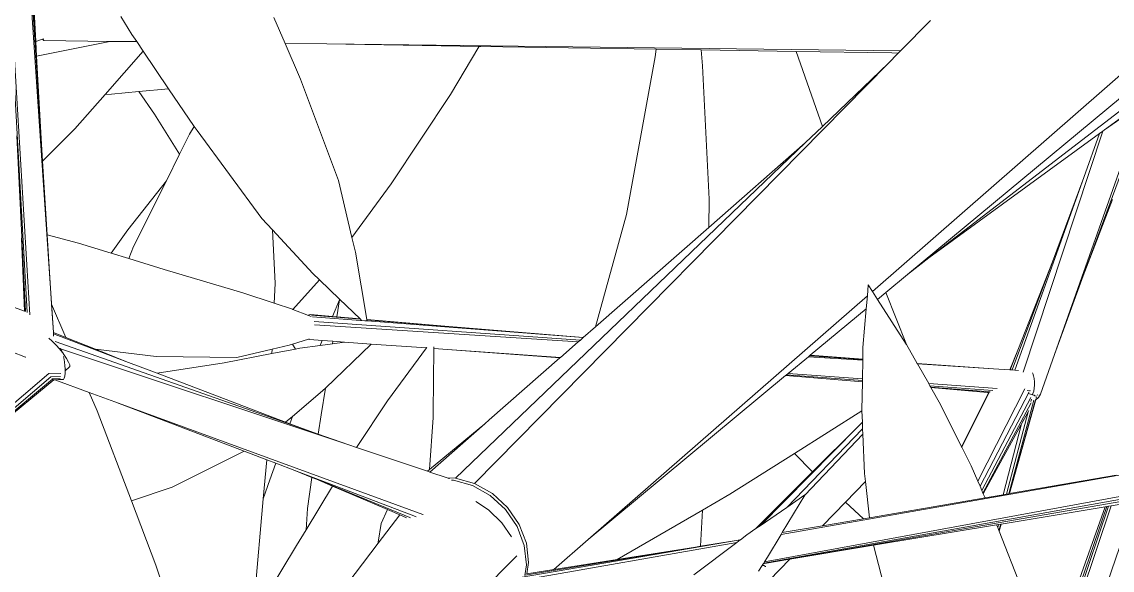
# Model space of a CAD drawing. Header units: millimetres. Extents: x 18 to 174501, y 22 to 24571.
# Drawn here: x 22209.1 to 22337.2, y 18612.9 to 18677.3 of the extents above; entities that cross this region are included whole.
import ezdxf

# ---------------------------------------------------------------- set-up
doc = ezdxf.new("R2010")
doc.units = ezdxf.units.MM
doc.header["$MEASUREMENT"] = 0
doc.layers.add('Edges', color=7, linetype='Continuous', lineweight=18)

# ---------------------------------------------------------------- blocks, each defined once
blk = doc.blocks.new('BAMBOOPLAN')
at = {"layer": 'Edges'}
for p, q in [((3.594, 3.5374), (3.5011, 4.9195)), ((3.5735, 3.8633), (3.5069, 4.9199)), ((3.5678, 3.9614), (3.5121, 4.9207)), ((3.4928, 4.5979), (3.5545, 3.5672)), ((4.9687, 3.6065), (5.7103, 4.254)), ((5.0274, 3.6346), (5.7136, 4.2039)), ((5.704, 4.1561), (5.0636, 3.6625)), ((5.6819, 4.1139), (5.3582, 3.8775)), ((3.5619, 4.0771), (3.5635, 4.0463)), ((3.707, 4.0676), (3.7258, 4.0375)), ((3.9641, 4.0663), (3.983, 4.0226)), ((3.5635, 4.0463), (3.5645, 4.0259)), ((5.066, 4.061), (5.016, 4.0103)), ((3.5645, 4.0259), (3.5759, 4.0295)), ((3.5759, 4.0295), (3.5779, 4.0302)), ((3.5779, 4.0275), (3.5759, 4.0295)), ((3.5779, 4.0275), (3.6889, 4.0261)), ((3.7258, 4.0375), (3.7339, 4.0256)), ((3.5645, 4.0259), (3.5658, 4.0013)), ((3.5658, 4.0013), (3.6889, 4.0261)), ((3.6808, 3.9369), (3.7448, 4.0094)), ((3.6889, 4.0261), (3.7339, 4.0256)), ((3.7339, 4.0256), (3.7448, 4.0094)), ((3.7448, 4.0094), (3.7875, 3.9464)), ((3.983, 4.0226), (4.053, 4.0218)), ((3.983, 4.0226), (4.0089, 3.9628)), ((4.053, 4.0218), (5.016, 4.0103)), ((4.053, 4.0218), (4.3084, 4.0177)), ((4.2604, 3.937), (4.308, 4.017)), ((4.308, 4.017), (4.3084, 4.0177)), ((4.3117, 4.0176), (4.308, 4.017)), ((4.3084, 4.0177), (4.3117, 4.0176)), ((4.3117, 4.0176), (4.6056, 4.0129)), ((4.6039, 4.0001), (4.6056, 4.0129)), ((4.6056, 4.0129), (4.6813, 4.0117)), ((4.6813, 4.0117), (4.6837, 3.9849)), ((4.6813, 4.0117), (4.8408, 4.0091)), ((4.8408, 4.0091), (4.8847, 3.8833)), ((4.8408, 4.0091), (5.0012, 4.0066)), ((5.016, 4.0103), (5.0122, 4.0064)), ((2.2527, 3.9919), (3.5474, 3.496)), ((3.5658, 4.0013), (3.5678, 3.9614)), ((4.5558, 3.7354), (4.6039, 4.0001)), ((5.0121, 4.0063), (4.995, 3.9889)), ((5.0121, 4.0063), (5.0012, 4.0066)), ((5.0012, 4.0066), (5.0122, 4.0064)), ((5.0122, 4.0064), (5.0121, 4.0063)), ((4.995, 3.9889), (4.3011, 3.2841)), ((4.6837, 3.9849), (4.6945, 3.7613)), ((4.995, 3.9889), (4.8847, 3.8833)), ((3.5284, 3.9601), (3.5501, 3.5715)), ((3.5735, 3.8633), (3.5678, 3.9614)), ((4.0089, 3.9628), (4.0726, 3.7928)), ((3.6299, 3.8793), (3.6808, 3.9369)), ((3.6916, 3.9374), (3.6808, 3.9369)), ((3.7377, 3.9418), (3.6916, 3.9374)), ((3.7875, 3.9464), (3.7377, 3.9418)), ((3.7377, 3.9418), (3.7637, 3.904)), ((3.7875, 3.9464), (3.8302, 3.8834)), ((4.1611, 3.7869), (4.2604, 3.937)), ((5.2742, 3.5005), (5.4235, 3.9231)), ((5.3227, 3.6325), (5.4317, 3.9288)), ((5.4235, 3.9231), (5.3582, 3.8775)), ((3.7637, 3.904), (3.8058, 3.8365)), ((3.8226, 3.8702), (3.8302, 3.8834)), ((3.8302, 3.8834), (3.8351, 3.8762)), ((4.8847, 3.8833), (4.8561, 3.8559)), ((3.5472, 3.5725), (3.5329, 3.8673)), ((3.5759, 3.8252), (3.5735, 3.8633)), ((3.5759, 3.8252), (3.6299, 3.8793)), ((3.8058, 3.8365), (3.8226, 3.8702)), ((3.8351, 3.8762), (3.9441, 3.7287)), ((5.35, 3.8716), (5.0636, 3.6625)), ((5.3554, 3.8755), (5.2215, 3.4708)), ((5.3236, 3.7978), (5.35, 3.8716)), ((5.3554, 3.8755), (5.35, 3.8716)), ((5.3582, 3.8775), (5.3554, 3.8755)), ((4.8561, 3.8559), (4.2689, 3.2932)), ((4.6942, 3.7139), (4.8561, 3.8559)), ((3.5837, 3.7012), (3.5759, 3.8252)), ((3.7836, 3.792), (3.8058, 3.8365)), ((3.7187, 3.71), (3.7836, 3.792)), ((3.7285, 3.6818), (3.7836, 3.792)), ((4.0726, 3.7928), (4.0951, 3.6969)), ((5.2079, 3.4743), (5.3236, 3.7978)), ((5.2707, 3.6561), (5.3236, 3.7978)), ((4.0951, 3.6969), (4.1611, 3.7869)), ((4.6945, 3.7613), (4.6942, 3.7139)), ((5.3227, 3.6325), (5.3719, 3.7609)), ((4.5041, 3.5472), (4.5558, 3.7354)), ((3.9441, 3.7287), (3.9615, 3.7098)), ((3.5837, 3.7012), (3.6364, 3.6871)), ((3.591, 3.5852), (3.5837, 3.7012)), ((3.6908, 3.6705), (3.7187, 3.71)), ((3.9662, 3.6195), (3.9615, 3.7098)), ((3.9615, 3.7098), (4.0293, 3.6366)), ((4.5041, 3.5472), (4.6942, 3.7139)), ((3.5457, 3.5732), (3.5404, 3.6959)), ((3.6364, 3.6871), (3.6908, 3.6705)), ((3.7208, 3.6614), (3.7285, 3.6818)), ((4.0951, 3.6969), (4.1009, 3.6723)), ((3.6908, 3.6705), (3.7208, 3.6614)), ((3.7208, 3.6614), (3.7802, 3.6433)), ((4.1009, 3.6723), (4.1201, 3.5594)), ((5.0636, 3.6625), (5.0274, 3.6346)), ((3.5457, 3.5732), (3.3217, 3.6561)), ((3.7802, 3.6433), (3.9122, 3.6038)), ((5.203, 3.4746), (5.2707, 3.6561)), ((5.2141, 3.5107), (5.2707, 3.6561)), ((3.9961, 3.5762), (4.0405, 3.6258)), ((4.0293, 3.6366), (4.0405, 3.6258)), ((4.0405, 3.6258), (4.0742, 3.5935)), ((4.991, 3.6043), (5.0274, 3.6346)), ((5.2742, 3.5005), (5.3227, 3.6325)), ((3.9647, 3.5866), (3.9662, 3.6195)), ((4.9618, 3.6173), (4.9603, 3.5992)), ((4.9618, 3.6173), (4.9687, 3.6065)), ((4.9687, 3.6065), (4.9773, 3.593)), ((3.9122, 3.6038), (3.9647, 3.5866)), ((4.0623, 3.5643), (4.074, 3.5922)), ((4.0695, 3.5637), (4.074, 3.5922)), ((4.074, 3.5922), (4.0742, 3.5935)), ((4.0742, 3.5935), (4.1087, 3.5603)), ((4.4918, 3.1901), (4.9603, 3.5992)), ((4.9603, 3.5992), (4.9584, 3.5773)), ((4.9773, 3.593), (4.991, 3.6043)), ((4.9773, 3.593), (5.0255, 3.5179)), ((4.991, 3.6043), (5.0259, 3.5172)), ((3.546, 3.5731), (3.5457, 3.5732)), ((3.5501, 3.5715), (3.5501, 3.5712)), ((3.5501, 3.5712), (3.5501, 3.571)), ((3.615, 3.5289), (3.591, 3.5852)), ((3.594, 3.5374), (3.591, 3.5852)), ((3.9647, 3.5866), (3.9954, 3.5765)), ((3.9954, 3.5765), (3.9961, 3.5762)), ((3.9961, 3.5762), (4.0221, 3.5659)), ((4.8643, 3.4992), (4.9584, 3.5773)), ((4.9584, 3.5773), (4.9529, 3.5125)), ((3.5545, 3.5672), (3.5545, 3.5671)), ((4.0235, 3.5672), (4.0221, 3.5659)), ((4.0221, 3.5659), (4.0268, 3.5641)), ((4.0254, 3.5675), (4.0235, 3.5672)), ((4.0254, 3.5675), (4.0623, 3.5643)), ((4.0273, 3.5664), (4.1094, 3.5597)), ((4.029, 3.5639), (4.1167, 3.5572)), ((4.4785, 3.5247), (4.0315, 3.5557)), ((4.0623, 3.5643), (4.0695, 3.5637)), ((4.0695, 3.5637), (4.1087, 3.5603)), ((4.1087, 3.5603), (4.1094, 3.5597)), ((4.1094, 3.5597), (4.1114, 3.5577)), ((4.1167, 3.5572), (4.1205, 3.5569)), ((4.1201, 3.5594), (4.2512, 3.5481)), ((4.1201, 3.5594), (4.1202, 3.5588)), ((4.1202, 3.5588), (4.2512, 3.5481)), ((4.1202, 3.5588), (4.1205, 3.5569)), ((4.1205, 3.5569), (4.4831, 3.5288)), ((3.594, 3.5372), (3.594, 3.5374)), ((3.594, 3.5372), (3.615, 3.5289)), ((3.5942, 3.5351), (3.594, 3.5372)), ((3.5944, 3.5321), (3.5942, 3.5351)), ((3.5942, 3.5351), (3.7154, 3.489)), ((4.4751, 3.5218), (4.0321, 3.5504)), ((4.2512, 3.5481), (4.4834, 3.529)), ((4.4834, 3.529), (4.5041, 3.5472)), ((3.5877, 3.5268), (3.5862, 3.5281)), ((3.5907, 3.5241), (3.5877, 3.5268)), ((3.5937, 3.5213), (3.5907, 3.5241)), ((3.5999, 3.5148), (3.5937, 3.5213)), ((3.5944, 3.5321), (3.5944, 3.5312)), ((4.0242, 3.3717), (3.5968, 3.5221)), ((3.603, 3.5112), (3.5999, 3.5148)), ((3.615, 3.5289), (3.6646, 3.5092)), ((3.9612, 3.5096), (3.9897, 3.5163)), ((3.9897, 3.5163), (3.9955, 3.5181)), ((3.9955, 3.5181), (4.0224, 3.5264)), ((3.9955, 3.5181), (4.0003, 3.5095)), ((4.0074, 3.5109), (4.0418, 3.5156)), ((4.0224, 3.5264), (4.0233, 3.5267)), ((4.0224, 3.5264), (4.0242, 3.5254)), ((4.0242, 3.5254), (4.0453, 3.5239)), ((4.0418, 3.5156), (4.0453, 3.5239)), ((4.0418, 3.5156), (4.0623, 3.5184)), ((4.0453, 3.5239), (4.0629, 3.5226)), ((4.0505, 3.4442), (4.1275, 3.518)), ((4.0623, 3.5184), (4.0629, 3.5226)), ((4.0623, 3.5184), (4.0827, 3.5212)), ((4.0629, 3.5226), (4.0827, 3.5212)), ((4.0827, 3.5212), (4.1275, 3.518)), ((4.1275, 3.518), (4.22, 3.5115)), ((4.4451, 3.4955), (4.4751, 3.5218)), ((4.4751, 3.5218), (4.4785, 3.5247)), ((4.4785, 3.5247), (4.4831, 3.5288)), ((4.4831, 3.5288), (4.4834, 3.529)), ((5.0255, 3.5179), (5.0259, 3.5172)), ((5.0259, 3.5172), (5.0439, 3.4855)), ((3.5474, 3.496), (3.5475, 3.496)), ((3.6053, 3.5104), (3.603, 3.5112)), ((3.604, 3.5101), (3.603, 3.5112)), ((3.606, 3.5077), (3.604, 3.5101)), ((3.6046, 3.5104), (3.6053, 3.5104)), ((3.6053, 3.5104), (3.6058, 3.5104)), ((3.606, 3.5102), (3.6058, 3.5104)), ((3.6073, 3.5088), (3.606, 3.5102)), ((4.0898, 3.3487), (3.606, 3.5102)), ((3.6096, 3.5031), (3.606, 3.5077)), ((3.6088, 3.5055), (3.6073, 3.5088)), ((3.6096, 3.5031), (3.6088, 3.5055)), ((3.6116, 3.5005), (3.6096, 3.5031)), ((3.6116, 3.495), (3.6111, 3.4971)), ((3.6162, 3.4938), (3.6116, 3.5005)), ((3.6646, 3.5092), (3.7666, 3.4972)), ((3.6646, 3.5092), (3.7154, 3.489)), ((3.7666, 3.4972), (3.9021, 3.4957)), ((3.8805, 3.4867), (3.9609, 3.502)), ((3.9021, 3.4957), (3.9612, 3.5096)), ((3.9609, 3.502), (3.9612, 3.5096)), ((3.9609, 3.502), (4.0003, 3.5095)), ((4.0003, 3.5095), (4.0074, 3.5109)), ((4.1546, 3.423), (4.22, 3.5115)), ((4.22, 3.5115), (4.2208, 3.5126)), ((4.2316, 3.4032), (4.2327, 3.5106)), ((4.2327, 3.5106), (4.2328, 3.5133)), ((4.2327, 3.5106), (4.2554, 3.509)), ((4.2554, 3.509), (4.4443, 3.4947)), ((4.2554, 3.509), (4.4451, 3.4955)), ((4.8271, 3.4684), (4.8613, 3.4968)), ((4.8613, 3.4968), (4.8629, 3.4981)), ((4.9525, 3.4909), (4.8613, 3.4968)), ((4.8629, 3.4981), (4.8643, 3.4992)), ((4.9525, 3.4919), (4.8629, 3.4981)), ((4.8643, 3.4992), (4.9525, 3.4924)), ((4.9529, 3.5125), (4.9525, 3.4924)), ((5.1996, 3.4749), (5.2141, 3.5107)), ((5.2001, 3.4748), (5.2141, 3.5107)), ((5.2507, 3.4341), (5.2742, 3.5005)), ((3.6126, 3.4884), (3.6116, 3.495)), ((3.6133, 3.4816), (3.6126, 3.4884)), ((3.6136, 3.4766), (3.6133, 3.4816)), ((3.6136, 3.4733), (3.6205, 3.479)), ((3.6145, 3.4774), (3.6136, 3.4766)), ((3.6196, 3.4879), (3.6162, 3.4938)), ((3.6215, 3.4833), (3.6196, 3.4879)), ((3.6205, 3.479), (3.6218, 3.4803)), ((3.6218, 3.4803), (3.6215, 3.4833)), ((3.7154, 3.489), (3.7681, 3.469)), ((3.7681, 3.469), (3.8805, 3.4867)), ((4.3256, 3.3907), (4.4443, 3.4947)), ((4.4443, 3.4947), (4.4451, 3.4955)), ((4.9525, 3.4909), (4.9519, 3.4595)), ((4.9525, 3.4924), (4.9525, 3.4919)), ((4.9525, 3.4919), (4.9525, 3.4909)), ((5.1718, 3.4767), (5.0439, 3.4855)), ((5.0439, 3.4855), (5.0442, 3.4849)), ((5.1718, 3.4767), (5.0442, 3.4849)), ((5.0442, 3.4849), (5.0632, 3.4516)), ((2.4323, 2.484), (3.5865, 3.4686)), ((3.1352, 3.0783), (3.5899, 3.4628)), ((3.5927, 3.4593), (3.2374, 3.1634)), ((3.5864, 3.4678), (3.5866, 3.4678)), ((3.5865, 3.4686), (3.5868, 3.4688)), ((3.5866, 3.4678), (3.6066, 3.4687)), ((3.5897, 3.4631), (3.5901, 3.4631)), ((3.5899, 3.4628), (3.5902, 3.4631)), ((3.5901, 3.4631), (3.5902, 3.4631)), ((3.5902, 3.4631), (3.6061, 3.4638)), ((3.5917, 3.4598), (3.5915, 3.4598)), ((3.6052, 3.4603), (3.5917, 3.4598)), ((3.5929, 3.4594), (3.5927, 3.4593)), ((3.6111, 3.4587), (3.6123, 3.4606)), ((3.6123, 3.4606), (3.6131, 3.4641)), ((3.6131, 3.4641), (3.6136, 3.469)), ((3.6137, 3.475), (3.6136, 3.4766)), ((3.6136, 3.4733), (3.6137, 3.4734)), ((3.6136, 3.469), (3.6136, 3.4733)), ((3.6137, 3.4734), (3.6137, 3.475)), ((3.6148, 3.4744), (3.6137, 3.4734)), ((3.7681, 3.469), (3.9838, 3.3871)), ((4.4918, 3.1901), (4.8231, 3.4651)), ((4.8231, 3.4651), (4.8245, 3.4662)), ((4.8231, 3.4651), (4.9518, 3.4548)), ((4.8245, 3.4662), (4.8271, 3.4684)), ((4.8245, 3.4662), (4.9518, 3.4566)), ((4.8271, 3.4684), (4.9519, 3.4595)), ((4.9519, 3.4595), (4.9518, 3.4566)), ((5.1996, 3.4749), (5.1718, 3.4767)), ((5.2001, 3.4748), (5.1996, 3.4749)), ((5.203, 3.4746), (5.2001, 3.4748)), ((5.2079, 3.4743), (5.203, 3.4746)), ((5.214, 3.4739), (5.2079, 3.4743)), ((5.2379, 3.4686), (5.2373, 3.4695)), ((5.2393, 3.4648), (5.2379, 3.4686)), ((5.2403, 3.4601), (5.2393, 3.4648)), ((5.2408, 3.4548), (5.2403, 3.4601)), ((3.595, 3.4581), (3.3615, 3.2657)), ((3.5947, 3.4581), (3.5933, 3.4581)), ((3.5947, 3.4581), (3.595, 3.4581)), ((3.595, 3.4581), (3.5951, 3.4581)), ((3.6041, 3.4584), (3.5951, 3.4581)), ((3.5964, 3.4581), (3.5951, 3.4581)), ((3.6027, 3.4583), (3.5964, 3.4581)), ((3.5964, 3.4581), (3.6543, 3.4369)), ((3.6027, 3.4583), (3.6097, 3.4586)), ((3.6097, 3.4586), (3.6111, 3.4587)), ((4.042, 3.436), (4.0505, 3.4442)), ((4.0434, 3.3992), (4.0505, 3.4442)), ((4.9518, 3.4548), (4.9509, 3.4069)), ((4.9518, 3.4566), (4.9518, 3.4548)), ((5.0632, 3.4516), (5.178, 3.4435)), ((5.0632, 3.4516), (5.0652, 3.4481)), ((5.0652, 3.4481), (5.1706, 3.4402)), ((5.0652, 3.4481), (5.0665, 3.4457)), ((5.0665, 3.4457), (5.166, 3.4378)), ((5.0665, 3.4457), (5.0668, 3.4453)), ((5.1618, 3.437), (5.0668, 3.4453)), ((5.0668, 3.4453), (5.083, 3.4167)), ((5.1455, 3.2881), (5.2246, 3.443)), ((5.178, 3.4435), (5.1783, 3.4434)), ((5.2394, 3.439), (5.2404, 3.4439)), ((5.2404, 3.4439), (5.2409, 3.4492)), ((5.2409, 3.4492), (5.2408, 3.4548)), ((3.6676, 3.4058), (3.6543, 3.4369)), ((3.6543, 3.4369), (3.6973, 3.4212)), ((3.9953, 3.3967), (4.042, 3.436)), ((4.1029, 3.3443), (4.1546, 3.423)), ((5.1643, 3.4367), (5.1185, 3.3458)), ((5.1644, 3.4367), (5.1188, 3.345)), ((5.1493, 3.2793), (5.2316, 3.4381)), ((5.1523, 3.2724), (5.2344, 3.4284)), ((5.1643, 3.4367), (5.1618, 3.437)), ((5.1644, 3.4367), (5.1643, 3.4367)), ((5.1646, 3.4372), (5.1644, 3.4367)), ((5.166, 3.4378), (5.1665, 3.4378)), ((5.1706, 3.4402), (5.1709, 3.4401)), ((5.1976, 3.2668), (5.2395, 3.4239)), ((5.2418, 3.423), (5.2077, 3.299)), ((5.2423, 3.4226), (5.2077, 3.299)), ((5.2286, 3.4399), (5.2286, 3.4399)), ((5.2286, 3.4399), (5.234, 3.4395)), ((5.2321, 3.4347), (5.231, 3.435)), ((5.2375, 3.4328), (5.2321, 3.4347)), ((5.2344, 3.4284), (5.2344, 3.4285)), ((5.2346, 3.4218), (5.2355, 3.4254)), ((5.2372, 3.4335), (5.2381, 3.4351)), ((5.2408, 3.4316), (5.2375, 3.4328)), ((5.2381, 3.4351), (5.2394, 3.439)), ((5.2408, 3.4316), (5.2404, 3.4327)), ((5.2415, 3.4313), (5.2408, 3.4316)), ((5.2438, 3.4304), (5.2415, 3.4313)), ((5.2423, 3.4226), (5.2427, 3.4241)), ((5.2427, 3.4241), (5.2434, 3.4267)), ((5.2427, 3.4241), (5.2429, 3.4242)), ((5.2429, 3.4242), (5.2477, 3.4286)), ((5.2437, 3.4278), (5.2438, 3.4281)), ((5.2439, 3.4303), (5.2438, 3.4304)), ((5.2444, 3.4282), (5.2443, 3.4279)), ((5.2462, 3.4329), (5.246, 3.4325)), ((5.2477, 3.4286), (5.2507, 3.4341)), ((5.2496, 3.4338), (5.2495, 3.4337)), ((3.7251, 3.2547), (3.6676, 3.4058)), ((3.6973, 3.4212), (4.214, 3.2318)), ((3.6973, 3.4212), (3.9142, 3.3383)), ((4.9508, 3.4057), (4.8381, 3.3346)), ((4.9509, 3.4058), (4.9508, 3.4057)), ((4.9509, 3.4069), (4.9509, 3.4058)), ((4.9509, 3.4058), (4.9518, 3.3868)), ((5.083, 3.4167), (5.1185, 3.3458)), ((5.1543, 3.2678), (5.235, 3.4191)), ((5.1937, 3.2661), (5.23, 3.4043)), ((5.23, 3.4043), (5.2261, 3.3972)), ((5.2311, 3.4063), (5.23, 3.4043)), ((5.2346, 3.4218), (5.2346, 3.4218)), ((5.235, 3.4191), (5.2353, 3.4196)), ((3.9838, 3.3871), (3.9953, 3.3967)), ((3.9838, 3.3871), (3.9909, 3.3844)), ((3.9909, 3.3844), (3.9953, 3.3967)), ((4.0386, 3.3667), (4.0434, 3.3992)), ((4.2254, 3.3076), (4.2315, 3.3945)), ((4.2315, 3.3945), (4.2316, 3.4032)), ((4.3183, 3.3843), (4.3256, 3.3907)), ((4.944, 3.379), (4.9518, 3.3868)), ((4.9518, 3.3868), (4.9523, 3.3757)), ((5.2261, 3.3972), (5.2191, 3.3843)), ((5.2229, 3.3912), (5.2191, 3.3843)), ((3.9909, 3.3844), (4.0242, 3.3717)), ((4.0386, 3.3667), (4.0242, 3.3717)), ((4.2254, 3.3076), (4.3183, 3.3843)), ((4.2259, 3.3032), (4.3183, 3.3843)), ((4.7803, 3.2131), (4.944, 3.379)), ((4.9523, 3.3757), (4.825, 3.2439)), ((4.8683, 3.3033), (4.944, 3.379)), ((4.9523, 3.3757), (4.9527, 3.3669)), ((5.2178, 3.382), (5.1547, 3.2668)), ((5.1883, 3.2652), (5.2191, 3.3843)), ((5.2191, 3.3843), (5.2178, 3.382)), ((4.0898, 3.3487), (4.0386, 3.3667)), ((4.7878, 3.1527), (5.8595, 3.3493)), ((4.9527, 3.3669), (4.8551, 3.2644)), ((4.9527, 3.3669), (4.9557, 3.3008)), ((3.7931, 3.2781), (3.9142, 3.3383)), ((3.9142, 3.3383), (3.952, 3.3238)), ((4.1029, 3.3443), (4.0898, 3.3487)), ((4.2217, 3.3046), (4.1029, 3.3443)), ((4.8381, 3.3346), (4.7296, 3.2661)), ((4.7863, 3.1503), (5.8614, 3.3427)), ((4.7876, 3.15), (5.8635, 3.337)), ((4.8381, 3.3346), (4.8683, 3.3033)), ((5.1185, 3.3458), (5.1188, 3.345)), ((5.1188, 3.345), (5.1344, 3.3139)), ((3.9463, 3.2584), (3.952, 3.3238)), ((3.952, 3.3238), (3.9671, 3.318)), ((3.9572, 3.2903), (3.9671, 3.318)), ((3.9671, 3.318), (3.9991, 3.3058)), ((5.4971, 3.3182), (4.8155, 3.1983)), ((5.1344, 3.3139), (5.1455, 3.2881)), ((3.9991, 3.3058), (4.2016, 3.2284)), ((4.028, 3.294), (3.9991, 3.3058)), ((4.2217, 3.3046), (4.2254, 3.3076)), ((4.2259, 3.3032), (4.2217, 3.3046)), ((4.2549, 3.2935), (4.2259, 3.3032)), ((4.7731, 3.2082), (4.8683, 3.3033)), ((4.9557, 3.3008), (4.9572, 3.2871)), ((5.2077, 3.299), (5.1989, 3.267)), ((5.3777, 3.2977), (5.1989, 3.267)), ((3.7251, 3.2547), (3.7931, 3.2781)), ((3.9463, 3.2584), (3.9572, 3.2903)), ((4.0181, 3.2064), (4.0623, 3.2796)), ((4.0204, 3.2418), (4.028, 3.294)), ((4.0355, 3.291), (4.028, 3.294)), ((4.1923, 3.227), (4.0355, 3.291)), ((4.0623, 3.2796), (4.0355, 3.291)), ((4.1548, 3.2403), (4.0623, 3.2796)), ((4.2689, 3.2932), (4.2549, 3.2935)), ((4.2576, 3.2926), (4.2549, 3.2935)), ((4.2586, 3.2923), (4.2576, 3.2926)), ((4.2654, 3.2897), (4.2624, 3.2898)), ((4.2975, 3.2806), (4.2654, 3.2897)), ((4.3011, 3.2841), (4.2689, 3.2932)), ((4.3274, 3.2637), (4.2975, 3.2806)), ((4.3309, 3.2673), (4.3011, 3.2841)), ((4.9235, 3.2527), (4.9572, 3.2871)), ((4.9572, 3.2871), (4.9637, 3.2266)), ((5.1455, 3.2881), (5.1493, 3.2793)), ((5.1493, 3.2793), (5.1523, 3.2724)), ((3.9302, 3.0748), (3.9463, 3.2584)), ((4.3529, 3.2403), (4.3274, 3.2637)), ((4.3564, 3.2438), (4.3309, 3.2673)), ((4.7296, 3.2661), (4.6834, 3.2393)), ((4.8551, 3.2644), (4.8175, 3.2015)), ((4.8554, 3.2649), (4.825, 3.2439)), ((4.8554, 3.2649), (4.8551, 3.2644)), ((5.1577, 3.2599), (4.9637, 3.2266)), ((5.1523, 3.2724), (5.1543, 3.2678)), ((5.1543, 3.2678), (5.1547, 3.2668)), ((5.1547, 3.2668), (5.1577, 3.2599)), ((5.1883, 3.2652), (5.1577, 3.2599)), ((5.1937, 3.2661), (5.1883, 3.2652)), ((5.1976, 3.2668), (5.1937, 3.2661)), ((5.1989, 3.267), (5.1976, 3.2668)), ((3.7661, 3.1469), (3.7251, 3.2547)), ((4.0181, 3.2064), (4.0204, 3.2418)), ((4.1548, 3.2403), (4.1439, 3.2168)), ((4.1757, 3.2313), (4.1548, 3.2403)), ((4.3245, 3.2398), (4.3033, 3.254)), ((4.3466, 3.2181), (4.3245, 3.2398)), ((4.3723, 3.2118), (4.3529, 3.2403)), ((4.3759, 3.2153), (4.3564, 3.2438)), ((4.825, 3.2439), (4.7803, 3.2131)), ((4.8849, 3.2131), (4.9235, 3.2527)), ((4.9235, 3.2527), (4.9539, 3.2249)), ((5.3591, 3.2449), (5.1848, 3.216)), ((5.3623, 3.2455), (5.2683, 2.9726)), ((5.3651, 3.2459), (5.2704, 2.9665)), ((5.3692, 3.2466), (5.2731, 2.9588)), ((5.2735, 3.0025), (5.3591, 3.2449)), ((5.2996, 2.9316), (5.4096, 3.2533)), ((5.3623, 3.2455), (5.3591, 3.2449)), ((5.3651, 3.2459), (5.3623, 3.2455)), ((5.3692, 3.2466), (5.3651, 3.2459)), ((5.4096, 3.2533), (5.3692, 3.2466)), ((4.1757, 3.2313), (4.1394, 3.1837)), ((4.1869, 3.2266), (4.1757, 3.2313)), ((4.1934, 3.2266), (4.1923, 3.227)), ((4.2016, 3.2284), (4.2028, 3.2279)), ((4.214, 3.2318), (4.2144, 3.2317)), ((4.2145, 3.2316), (4.2147, 3.2315)), ((4.6834, 3.2393), (4.5405, 3.1564)), ((4.6834, 3.2393), (4.6804, 3.1787)), ((4.9539, 3.2249), (4.8849, 3.2131)), ((4.9637, 3.2266), (4.9539, 3.2249)), ((4.0022, 3.18), (4.0181, 3.2064)), ((4.1439, 3.2168), (4.1392, 3.1856)), ((4.3632, 3.1942), (4.3466, 3.2181)), ((4.3843, 3.1802), (4.3723, 3.2118)), ((4.3879, 3.1838), (4.3759, 3.2153)), ((4.7731, 3.2082), (4.758, 3.1978)), ((4.7803, 3.2131), (4.7731, 3.2082)), ((4.8849, 3.2131), (4.8175, 3.2015)), ((5.1772, 3.2147), (4.9708, 3.1804)), ((5.1804, 3.2152), (5.1772, 3.2147)), ((5.1772, 3.2147), (5.1791, 3.2103)), ((5.1791, 3.2103), (5.1804, 3.2152)), ((5.1791, 3.2103), (5.1793, 3.2099)), ((5.1793, 3.2099), (5.1811, 3.2052)), ((5.184, 3.2158), (5.1804, 3.2152)), ((5.1811, 3.2052), (5.184, 3.2158)), ((5.1811, 3.2052), (5.1816, 3.2041)), ((5.1848, 3.216), (5.1816, 3.2041)), ((5.1816, 3.2041), (5.218, 3.1113)), ((5.1848, 3.216), (5.184, 3.2158)), ((4.1392, 3.1856), (4.1394, 3.1837)), ((4.7412, 3.1852), (4.3713, 3.1201)), ((4.7468, 3.1894), (4.3743, 3.1255)), ((4.4338, 3.1395), (4.4918, 3.1901)), ((4.7412, 3.1852), (4.6688, 3.1309)), ((4.6804, 3.1787), (4.7472, 3.1897)), ((4.7468, 3.1894), (4.7412, 3.1852)), ((4.7472, 3.1897), (4.7468, 3.1894)), ((4.758, 3.1978), (4.7472, 3.1897)), ((4.8155, 3.1983), (4.7926, 3.1601)), ((4.8175, 3.2015), (4.8155, 3.1983)), ((4.1394, 3.1837), (3.9226, 2.8994)), ((3.9366, 3.0712), (4.0022, 3.18)), ((4.3881, 3.1477), (4.3843, 3.1802)), ((4.386, 3.1304), (4.6716, 3.1773)), ((4.3917, 3.1513), (4.3879, 3.1838)), ((4.5405, 3.1564), (4.6716, 3.1773)), ((4.6716, 3.1773), (4.6804, 3.1787)), ((4.9708, 3.1804), (4.8302, 3.157)), ((4.9708, 3.1804), (4.9917, 3.0978)), ((3.6156, 2.4021), (4.3718, 3.1628)), ((4.3888, 3.1323), (4.3917, 3.1513)), ((4.4338, 3.1395), (4.5405, 3.1564)), ((4.7858, 3.1497), (4.7837, 3.1463)), ((4.7863, 3.1503), (4.7858, 3.1497)), ((4.7858, 3.1497), (4.7876, 3.15)), ((4.7878, 3.1527), (4.7863, 3.1503)), ((4.8302, 3.157), (4.7876, 3.15)), ((4.7926, 3.1601), (4.7878, 3.1527)), ((4.796, 3.122), (4.8302, 3.157)), ((3.8464, 2.9042), (3.7661, 3.1469)), ((4.3854, 3.1295), (4.3881, 3.1477)), ((4.3888, 3.1323), (4.4338, 3.1395)), ((4.7837, 3.1463), (4.7776, 3.137)), ((4.7862, 3.1461), (4.7837, 3.1463)), ((4.7891, 3.1449), (4.7862, 3.1461)), ((4.7894, 3.1439), (4.7891, 3.1449))]:
    blk.add_line(p, q, dxfattribs=at)

msp = doc.modelspace()

# ---------------------------------------------------------------- block references
at = {"xscale": 69.97983938875464, "yscale": 69.97983938875464, "zscale": 69.97983938875464}
msp.add_blockref('BAMBOOPLAN', (21961.34, 18393.22), dxfattribs=at)

doc.saveas('drawing.dxf')
